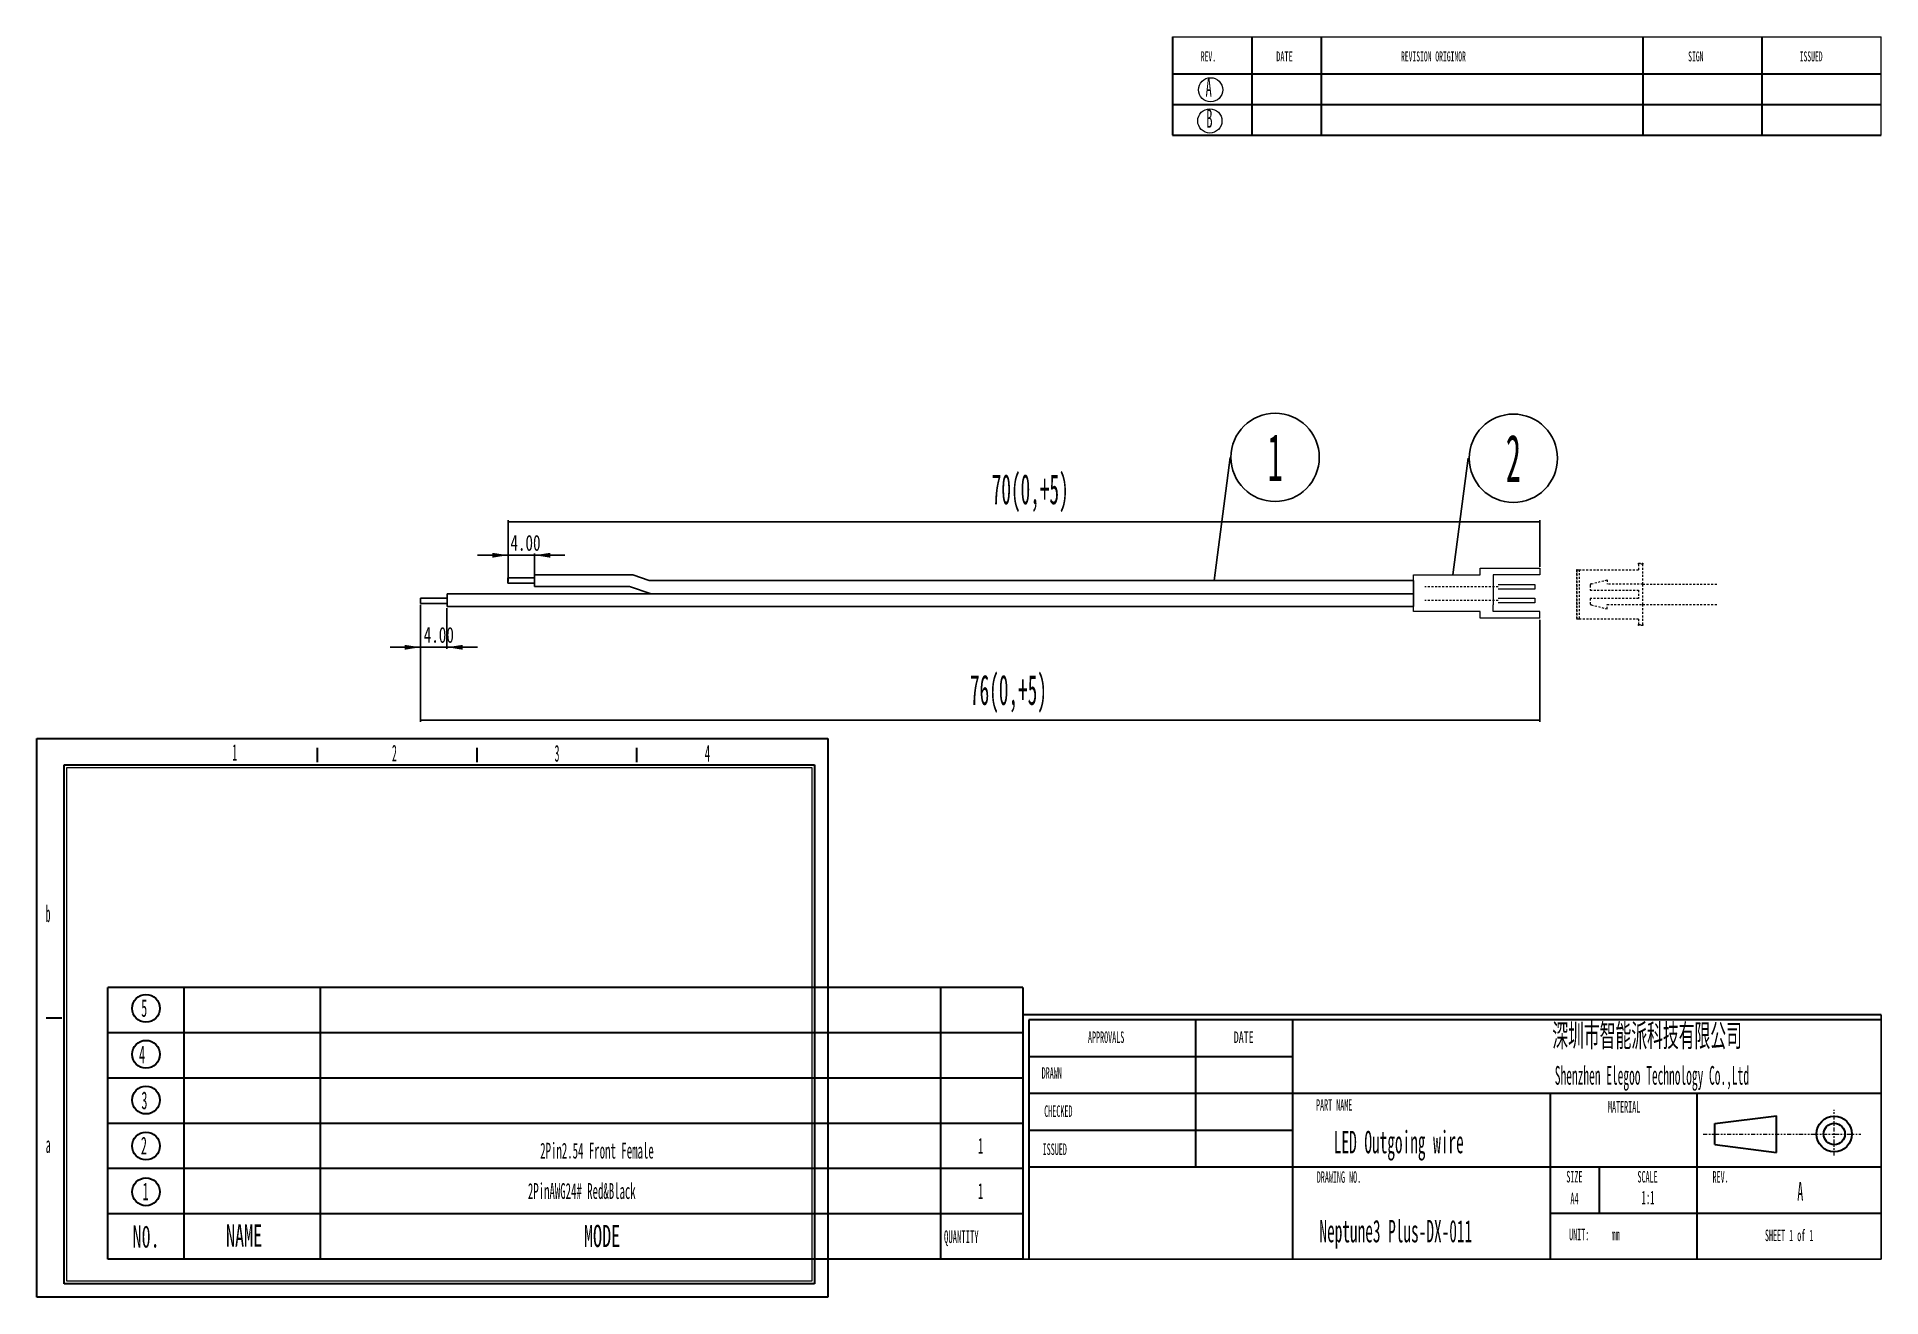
# Model space of a CAD drawing. Header units: millimetres. Extents: x 0 to 117, y 0 to 80.
import ezdxf
from ezdxf.enums import TextEntityAlignment as Align

# ---------------------------------------------------------------- set-up
doc = ezdxf.new("R2010")
doc.units = ezdxf.units.MM
for name, pattern in [('CENTERX2', [2.032, 1.27, -0.254, 0.254, -0.254]), ('HIDDEN', [0.1905, 0.127, -0.0635]), ('PHANTOM', [1.27, 0.635, -0.127, 0.127, -0.127, 0.127, -0.127])]:
    doc.linetypes.add(name, pattern=pattern)
for name, color, linetype, lineweight in [('SLD-0', 179, 'Continuous', 30), ('中心线层', 1, 'CENTERX2', 15), ('尺寸线层', 3, 'Continuous', 15), ('粗实线层', 179, 'Continuous', 30), ('虚线层', 6, 'HIDDEN', 15)]:
    doc.layers.add(name, color=color, linetype=linetype, lineweight=lineweight)
doc.layers.add('SLD-0_0', color=179, linetype='Continuous')
doc.styles.add('SLDTEXTSTYLE0', font='TXT', dxfattribs={"width": 0.469})
doc.styles.add('SLDTEXTSTYLE1', font='TXT', dxfattribs={"width": 0.63525})
doc.styles.add('SLDTEXTSTYLE10', font='TXT', dxfattribs={"width": 0.7})
doc.styles.add('SLDTEXTSTYLE2', font='TXT', dxfattribs={"width": 0.56, "bigfont": 'bigfont'})
doc.styles.add('SLDTEXTSTYLE3', font='TXT', dxfattribs={"width": 0.45})
doc.styles.add('SLDTEXTSTYLE4', font='TXT', dxfattribs={"width": 0.55055})
doc.styles.add('SLDTEXTSTYLE5', font='TXT', dxfattribs={"width": 0.49})
doc.styles.add('SLDTEXTSTYLE6', font='TXT', dxfattribs={"width": 0.434})
doc.styles.add('SLDTEXTSTYLE7', font='TXT', dxfattribs={"width": 0.6})
doc.styles.add('SLDTEXTSTYLE8', font='TXT', dxfattribs={"width": 0.5025})
doc.styles.add('SLDTEXTSTYLE9', font='TXT', dxfattribs={"width": 0.50025})
doc.dimstyles.new('SLDDIMSTYLE0', dxfattribs={"dimtxt": 1, "dimasz": 0.35, "dimexe": 0, "dimexo": 0.0625, "dimgap": 0.25, "dimtad": 2, "dimlfac": 2.38, "dimrnd": 1e-09, "dimzin": 4, "dimdsep": 46, "dimtxsty": 'SLDTEXTSTYLE0', "dimsah": 1, "dimcen": 0.09, "dimadec": 0, "dimazin": 1, "dimtfac": 1, "dimtdec": 3, "dimtmove": 0, "dimatfit": 0, "dimfxl": 0, "dimfrac": 2, "dimtolj": 1, "dimtzin": 12, "dimarcsym": 0})
doc.dimstyles.new('SLDDIMSTYLE1', dxfattribs={"dimtxt": 0.35, "dimasz": 0.35, "dimexe": 0, "dimexo": 0.0625, "dimgap": 0.0875, "dimtad": 2, "dimlfac": 2.38, "dimrnd": 1e-09, "dimzin": 12, "dimdsep": 46, "dimtxsty": 'SLDTEXTSTYLE0', "dimsah": 1, "dimcen": 0.09, "dimadec": 0, "dimazin": 3, "dimtfac": 1, "dimtdec": 3, "dimtofl": 0, "dimtmove": 0, "dimatfit": 3, "dimfxl": 0, "dimfrac": 2, "dimtolj": 1, "dimtzin": 12, "dimarcsym": 0})
doc.dimstyles.new('SLDDIMSTYLE2', dxfattribs={"dimtxt": 0.18, "dimasz": 0.35, "dimexe": 0, "dimexo": 0.0625, "dimgap": 0, "dimtad": 0, "dimtih": 1, "dimtoh": 1, "dimdec": 0, "dimrnd": 1e-09, "dimzin": 0, "dimdsep": 46, "dimtxsty": 'Standard', "dimsah": 1, "dimcen": 0.09, "dimadec": 0, "dimazin": 0, "dimtfac": 0.35, "dimtdec": 0, "dimtofl": 0, "dimtmove": 0, "dimatfit": 3, "dimfxl": 0, "dimfrac": 2, "dimtolj": 1, "dimtzin": 0, "dimarcsym": 0})

# ---------------------------------------------------------------- blocks, each defined once
blk = doc.blocks.new('明细栏_1')
at = {"layer": '粗实线层', "color": 7}
for p, q in [((144.46, 42.89), (0, 42.89)), ((0, 0), (0, 42.89)), ((12, 42.89), (12, 0)), ((33.51, 42.89), (33.51, 0)), ((131.49, 42.89), (131.49, 0)), ((144.46, 42.89), (144.46, 0)), ((144.46, 35.74), (0, 35.74)), ((144.46, 28.59), (0, 28.59)), ((144.46, 21.44), (0, 21.44)), ((0, 14.3), (0, 21.44)), ((144.46, 14.3), (0, 14.3)), ((144.46, 7.17), (0, 7.17)), ((144.46, 0), (0, 0))]:
    blk.add_line(p, q, dxfattribs=at)
for centre in [(6, 39.59), (6, 32.35), (6, 25.11), (6, 17.87), (6, 10.63)]:
    blk.add_circle(centre, 2.19, dxfattribs=at)
at = {"layer": '尺寸线层', "attachment_point": 1}
for s, insert, char_height, style in [('5', (5.24, 41.06), 2.8, 'SLDTEXTSTYLE8'), ('4', (4.9, 33.72), 2.8, 'SLDTEXTSTYLE8'), ('3', (5.27, 26.47), 2.8, 'SLDTEXTSTYLE8'), ('2', (5.2, 19.33), 2.8, 'SLDTEXTSTYLE8'), ('1', (5.48, 12.09), 2.8, 'SLDTEXTSTYLE8'), ('N0.', (3.88, 5.31), 3.5, 'SLDTEXTSTYLE7'), ('NAME', (18.64, 5.47), 3.5, 'SLDTEXTSTYLE7'), ('MODE', (75.17, 5.41), 3.5, 'SLDTEXTSTYLE7'), ('QUANTITY', (132.02, 4.54), 2, 'SLDTEXTSTYLE8')]:
    blk.add_mtext(s, dxfattribs=dict(at, insert=insert, char_height=char_height, style=style))
at = {"layer": '尺寸线层', "color": 7}
for tag in ['规格1', '数量1', '规格2', '规格3', '规格4_', '规格5', '数量2', '数量3', '数量4', '数量5_', '名称1', '名称2', '名称3', '名称4', '名称5']:
    blk.add_attdef(tag, (0, 0), '', height=1, dxfattribs=at)
blk = doc.blocks.new('ELEGOO标题栏_1')
at = {"layer": 'SLD-0', "color": 179, "linetype": 'Continuous'}
for p, q in [((133.85, 38.11), (0, 38.11)), ((0, 38.11), (0, 0)), ((133.85, 37.29), (0.96, 37.29)), ((0.96, 37.29), (0.96, 0)), ((26.95, 37.29), (26.95, 14.34)), ((42.07, 37.29), (42.07, 0)), ((42.07, 31.55), (0.96, 31.55)), ((133.85, 25.81), (0.96, 25.81)), ((82.22, 25.81), (82.22, 0)), ((105.17, 0), (105.17, 25.81)), ((107.93, 21.13), (117.56, 22.32)), ((107.93, 17.89), (107.93, 21.13)), ((117.56, 16.63), (117.56, 22.32)), ((42.07, 20.08), (0.96, 20.08)), ((107.93, 17.89), (117.56, 16.63)), ((133.85, 14.34), (0.96, 14.34)), ((89.87, 14.34), (89.87, 7.17)), ((82.22, 7.17), (133.85, 7.17))]:
    blk.add_line(p, q, dxfattribs=at)
for radius in [2.77, 1.67]:
    blk.add_circle((126.54, 19.51), radius, dxfattribs=at)
at = {"layer": 'SLD-0_0'}
for p in [(133.85, 38.11), (0, 0)]:
    blk.add_line(p, (133.85, 0), dxfattribs=at)
at = {"layer": '中心线层', "color": 1, "linetype": 'PHANTOM', "lineweight": 15}
for p, q in [((126.54, 16.16), (126.54, 23.3)), ((106.1, 19.51), (130.7, 19.51))]:
    blk.add_line(p, q, dxfattribs=at)
at = {"layer": 'SLD-0'}
for s, insert, char_height, attachment_point, style in [('APPROVALS', (13, 35.5), 1.793, 2, 'SLDTEXTSTYLE0'), ('DATE', (34.46, 35.5), 1.793, 2, 'SLDTEXTSTYLE1'), ('\\M+1905B圳\\M+18E73\\M+19271\\M+1945C\\M+19468\\M+189C8\\M+18B5A\\M+1974C\\M+18CC0\\M+18CF6\\M+18E69', (97.36, 36.73), 4, 2, 'SLDTEXTSTYLE2'), ('DRAWN', (4.52, 29.93), 1.793, 2, 'SLDTEXTSTYLE0'), ('Shenzhen Elegoo Technology Co.,Ltd', (98.11, 30.11), 2.9104, 2, 'SLDTEXTSTYLE3'), ('CHECKED', (5.55, 23.97), 1.793, 2, 'SLDTEXTSTYLE0'), ('PART NAME', (48.56, 24.94), 1.793, 2, 'SLDTEXTSTYLE0'), ('MATERIAL', (93.78, 24.64), 1.793, 2, 'SLDTEXTSTYLE0'), ('ISSUED', (4.99, 18.03), 1.793, 2, 'SLDTEXTSTYLE0'), ('DRAWING NO.', (49.31, 13.69), 1.7927, 2, 'SLDTEXTSTYLE0'), ('SIZE', (86.02, 13.75), 1.793, 2, 'SLDTEXTSTYLE0'), ('SCALE', (97.43, 13.74), 1.793, 2, 'SLDTEXTSTYLE0'), ('REV.', (108.82, 13.72), 1.793, 2, 'SLDTEXTSTYLE0'), ('A', (120.78, 12.04), 2.91, 1, 'SLDTEXTSTYLE0'), ('A4', (86.03, 10.34), 1.793, 2, 'SLDTEXTSTYLE0'), ('1:1', (97.51, 10.67), 2.117, 2, 'SLDTEXTSTYLE0'), ('UNIT:', (86.77, 4.73), 1.793, 2, 'SLDTEXTSTYLE0'), ('mm', (92.44, 4.74), 1.793, 2, 'SLDTEXTSTYLE0'), ('SHEET 1 of 1', (119.51, 4.6), 1.7927, 2, 'SLDTEXTSTYLE0')]:
    blk.add_mtext(s, dxfattribs=dict(at, insert=insert, char_height=char_height, attachment_point=attachment_point, style=style))
at = {"layer": '尺寸线层', "color": 179}
for tag in ['材质', '绘制者', '发布者', '发布日期', '绘图日期', '零件名称', '审核者', '审核日期', '图纸编号']:
    blk.add_attdef(tag, (0, 0), '', height=1, dxfattribs=at)
blk = doc.blocks.new('更新记录栏_1')
at = {"layer": 'SLD-0', "color": 7, "linetype": 'Continuous'}
for p, q in [((-110.52, 0), (-110.52, -15.3)), ((-98.13, 0), (-98.13, -15.3)), ((-87.3, 0), (-87.3, -15.3)), ((-110.52, -5.74), (0, -5.74)), ((-110.52, -10.52), (0, -10.52)), ((-110.52, -15.3), (0, -15.3))]:
    blk.add_line(p, q, dxfattribs=at)
at = {"layer": 'SLD-0', "color": 7}
for p, q in [((-37.16, 0), (-37.16, -15.3)), ((-18.58, 0), (-18.58, -15.3))]:
    blk.add_line(p, q, dxfattribs=at)
at = {"layer": 'SLD-0', "color": 2, "lineweight": 0}
for centre in [(-104.56, -8.25), (-104.68, -13.1)]:
    blk.add_circle(centre, 1.89, dxfattribs=at)
at = {"layer": '粗实线层', "color": 7, "lineweight": 15}
for p in [(-110.52, 0), (0, -15.3)]:
    blk.add_line(p, (0, 0), dxfattribs=at)
at = {"layer": 'SLD-0', "attachment_point": 1}
for s, insert, char_height, style in [('REV.', (-106.09, -2.27), 1.554, 'SLDTEXTSTYLE0'), ('DATE', (-94.32, -2.27), 1.554, 'SLDTEXTSTYLE4'), ('REVISION ORIGINOR', (-74.87, -2.27), 1.5536, 'SLDTEXTSTYLE0'), ('SIGN', (-30.09, -2.27), 1.554, 'SLDTEXTSTYLE0'), ('ISSUED', (-12.7, -2.27), 1.554, 'SLDTEXTSTYLE0'), ('A', (-105.34, -6.43), 2.9, 'SLDTEXTSTYLE5'), ('B', (-105.23, -11.28), 2.9, 'SLDTEXTSTYLE5')]:
    blk.add_mtext(s, dxfattribs=dict(at, insert=insert, char_height=char_height, style=style))
at = {"layer": '尺寸线层', "color": 7}
for tag in ['A版本更新内容_1', 'A版本更新内容_2', '标记A', '标记B', '发布者A', '发布者B', '日期A', '日期B']:
    blk.add_attdef(tag, (0, 0), '', height=1, dxfattribs=at)
blk = doc.blocks.new('图框_1')
at = {"layer": 'SLD-0', "color": 7}
for p, q in [((0, 207.38), (293.52, 207.38)), ((0, 0), (0, 207.38)), ((293.52, 207.38), (293.52, 0)), ((293.52, 0), (0, 0))]:
    blk.add_line(p, q, dxfattribs=at)
at = {"layer": 'SLD-0', "color": 7, "linetype": 'Continuous'}
for p, q in [((104.11, 198.49), (104.11, 203.88)), ((163.36, 198.49), (163.36, 203.88)), ((222.61, 198.49), (222.61, 203.88)), ((10.1, 4.94), (10.1, 197.5)), ((10.1, 197.5), (288.58, 197.5)), ((288.58, 197.5), (288.58, 4.94)), ((9.21, 103.56), (3.48, 103.56)), ((288.58, 4.94), (10.1, 4.94))]:
    blk.add_line(p, q, dxfattribs=at)
at = {"layer": 'SLD-0', "color": 7, "lineweight": 15}
for p, q in [((11.08, 5.93), (11.08, 196.52)), ((11.08, 196.52), (287.59, 196.52)), ((287.59, 196.52), (287.59, 5.93)), ((287.59, 5.93), (11.08, 5.93))]:
    blk.add_line(p, q, dxfattribs=at)
at = {"layer": 'SLD-0', "char_height": 6.17, "attachment_point": 1}
for s, insert, style in [('1', (72.52, 205.23), 'SLDTEXTSTYLE6'), ('2', (131.8, 204.98), 'SLDTEXTSTYLE6'), ('3', (192.12, 204.92), 'SLDTEXTSTYLE6'), ('4', (247.85, 204.92), 'SLDTEXTSTYLE5'), ('b', (3.24, 145.35), 'SLDTEXTSTYLE6'), ('a', (3.29, 59.68), 'SLDTEXTSTYLE6')]:
    blk.add_mtext(s, dxfattribs=dict(at, insert=insert, style=style))
blk = doc.blocks.new('图框1_1')
at = {"color": 7, "linetype": 'Continuous', "xscale": 0.4201680672268908, "yscale": 0.4201680672268908, "zscale": 0.4201680672268908}
blk.add_blockref('图框_1', (0, 0), dxfattribs=at)
blk = doc.blocks.new('_D')
at = {"layer": 'SLD-0_0'}
for p, q in [((24.25, 43.76), (24.25, 40.99)), ((25.93, 43.57), (25.93, 40.99)), ((24.25, 41.09), (22.33, 41.09)), ((24.25, 41.09), (25.93, 41.09)), ((25.93, 41.09), (27.86, 41.09))]:
    blk.add_line(p, q, dxfattribs=at)
for points in [[(24.25, 41.09), (23.25, 41.24), (23.25, 40.93)], [(25.93, 41.09), (26.93, 40.93), (26.93, 41.24)]]:
    blk.add_solid(points, dxfattribs=at)
at = {"layer": 'SLD-0_0', "insert": (24.46, 42.37), "char_height": 1, "attachment_point": 1, "style": 'SLDTEXTSTYLE10'}
blk.add_mtext('4.00', dxfattribs=at)
blk = doc.blocks.new('_D_1')
at = {"layer": 'SLD-0_0'}
for p, q in [((29.79, 46.91), (27.86, 46.91)), ((29.79, 45.59), (29.79, 47.01)), ((29.79, 46.91), (31.47, 46.91)), ((31.47, 45.59), (31.47, 47.01)), ((31.47, 46.91), (33.39, 46.91))]:
    blk.add_line(p, q, dxfattribs=at)
for points in [[(29.79, 46.91), (28.79, 47.06), (28.79, 46.75)], [(31.47, 46.91), (32.47, 46.75), (32.47, 47.06)]]:
    blk.add_solid(points, dxfattribs=at)
at = {"layer": 'SLD-0_0', "insert": (29.94, 48.19), "char_height": 1, "attachment_point": 1, "style": 'SLDTEXTSTYLE10'}
blk.add_mtext('4.00', dxfattribs=at)
blk = doc.blocks.new('_D_2')
at = {"layer": 'SLD-0_0'}
for p, q in [((24.25, 43.76), (24.25, 36.37)), ((95.03, 42.83), (95.03, 36.37)), ((24.25, 36.47), (95.03, 36.47))]:
    blk.add_line(p, q, dxfattribs=at)
for points in [[(24.25, 36.47), (24.6, 36.42), (24.6, 36.52)], [(95.03, 36.47), (94.68, 36.52), (94.68, 36.42)]]:
    blk.add_solid(points, dxfattribs=at)
blk = doc.blocks.new('_D_3')
at = {"layer": 'SLD-0_0'}
for p, q in [((29.79, 45.25), (29.79, 49.12)), ((95.03, 49.02), (29.79, 49.02)), ((95.03, 46.18), (95.03, 49.12))]:
    blk.add_line(p, q, dxfattribs=at)
for points in [[(29.79, 49.02), (30.14, 48.97), (30.14, 49.08)], [(95.03, 49.02), (94.68, 49.08), (94.68, 48.97)]]:
    blk.add_solid(points, dxfattribs=at)
blk = doc.blocks.new('SW_SYMBOL_C#_1')
at = {"layer": 'SLD-0_0', "color": 0}
blk.add_circle((80, 50), 80, dxfattribs=at)
at = {"layer": 'SLD-0_0', "color": 0, "insert": (80, 50), "char_height": 85.9, "attachment_point": 5, "style": 'SLDTEXTSTYLE0'}
blk.add_mtext('1', dxfattribs=at)
blk = doc.blocks.new('SW_NOTE_0')
at = {"layer": 'SLD-0_0', "color": 0, "xscale": 0.03490909090909091, "yscale": 0.03490909090909091, "zscale": 0.03490909090909091}
blk.add_blockref('SW_SYMBOL_C#_1', (0.05, -1.74), dxfattribs=at)
blk = doc.blocks.new('SW_SYMBOL_C#_2')
at = {"layer": 'SLD-0_0', "color": 0}
blk.add_circle((80, 50), 80, dxfattribs=at)
at = {"layer": 'SLD-0_0', "color": 0, "insert": (80, 50), "char_height": 85.9, "attachment_point": 5, "style": 'SLDTEXTSTYLE0'}
blk.add_mtext('2', dxfattribs=at)
blk = doc.blocks.new('SW_NOTE_1')
at = {"layer": 'SLD-0_0', "color": 0, "xscale": 0.03490909090909091, "yscale": 0.03490909090909091, "zscale": 0.03490909090909091}
blk.add_blockref('SW_SYMBOL_C#_2', (0.06, -1.75), dxfattribs=at)

msp = doc.modelspace()

# ---------------------------------------------------------------- linework, layer by layer
at = {"layer": 'SLD-0_0'}
for p, q in [((31.4659, 45.4878), (29.7852, 45.4878)), ((29.7852, 45.4878), (29.7852, 45.1458)), ((31.4659, 44.9397), (31.4659, 45.659)), ((31.4659, 45.659), (37.6821, 45.659)), ((31.4659, 45.1458), (31.4659, 45.4878)), ((37.6821, 45.659), (38.7067, 45.3042)), ((85.7488, 44.4604), (25.9342, 44.4604)), ((25.9342, 44.4604), (25.9342, 43.6656)), ((85.7488, 44.4604), (25.9342, 44.4604)), ((31.4659, 45.1458), (29.7852, 45.1458)), ((37.4609, 44.9397), (31.4659, 44.9397)), ((38.8451, 44.4604), (37.4609, 44.9397)), ((85.7488, 45.3042), (38.7067, 45.3042)), ((87.0431, 45.3042), (85.7488, 45.3042)), ((87.0431, 44.4604), (85.7488, 44.4604)), ((87.0431, 44.4604), (85.7488, 44.4604)), ((87.0431, 45.3042), (87.0431, 44.4604)), ((87.0431, 44.4604), (87.0431, 43.6656)), ((25.9342, 44.1917), (24.2535, 44.1917)), ((24.2535, 44.1917), (24.2535, 43.8611)), ((25.9342, 43.8611), (24.2535, 43.8611)), ((25.9342, 44.1917), (25.9342, 43.8611)), ((87.0431, 43.6656), (25.9342, 43.6656))]:
    msp.add_line(p, q, dxfattribs=at)
at = {"layer": 'SLD-0_0', "color": 8, "linetype": 'HIDDEN', "lineweight": 15}
for p, q in [((97.3441, 45.993), (97.3441, 42.8713)), ((97.398, 45.993), (97.3441, 45.993)), ((97.398, 42.8713), (97.398, 45.993)), ((97.398, 45.993), (97.5056, 45.993)), ((97.5056, 45.993), (97.5056, 42.8713)), ((97.5056, 45.993), (101.2731, 45.993)), ((101.2731, 46.3966), (101.5423, 46.3966)), ((101.2731, 46.3428), (101.2731, 46.3966)), ((101.2731, 46.3428), (101.2731, 45.993)), ((101.5423, 46.3428), (101.2731, 46.3428)), ((101.5423, 46.3966), (101.5423, 46.3428)), ((101.5423, 45.078), (101.5423, 46.3428)), ((98.2053, 44.9939), (98.2053, 44.7012)), ((98.2053, 44.7012), (101.2731, 44.7012)), ((98.2868, 45.0984), (99.2817, 45.3471)), ((99.2817, 45.3471), (99.2817, 45.078)), ((101.5423, 45.078), (99.2817, 45.078)), ((101.2731, 44.7012), (101.2731, 44.163)), ((101.5423, 43.7863), (101.5423, 45.078)), ((98.2053, 44.163), (98.2053, 43.8703)), ((101.2731, 44.163), (98.2053, 44.163)), ((98.2868, 43.7659), (99.2817, 43.5171)), ((99.2817, 43.5171), (99.2817, 43.7863)), ((99.2817, 43.7863), (101.5423, 43.7863)), ((101.5423, 42.5214), (101.5423, 43.7863)), ((97.398, 42.8713), (97.3441, 42.8713)), ((97.5056, 42.8713), (97.398, 42.8713)), ((101.2731, 42.8713), (97.5056, 42.8713)), ((101.2731, 42.8713), (101.2731, 42.5214)), ((101.2731, 42.5214), (101.5423, 42.5214)), ((101.2731, 42.4676), (101.2731, 42.5214)), ((101.5423, 42.4676), (101.2731, 42.4676)), ((101.5423, 42.5214), (101.5423, 42.4676))]:
    msp.add_line(p, q, dxfattribs=at)
for centre, start, end in [((98.3129, 44.9939), 104.036243, 180), ((98.3129, 43.8703), 180, 255.963757)]:
    msp.add_arc(centre, 0.1076, start, end, dxfattribs=at)
at = {"layer": '尺寸线层', "color": 7, "lineweight": 15}
for p, q in [((87.0431, 43.348), (87.0431, 45.659)), ((87.0431, 45.659), (91.2448, 45.659)), ((91.2448, 45.659), (91.2448, 46.0791)), ((91.2448, 46.0791), (95.0263, 46.0791)), ((95.0263, 45.659), (92.0851, 45.659)), ((92.0851, 45.659), (92.0851, 43.7731)), ((95.0263, 46.0791), (95.0263, 45.659)), ((92.3856, 45.0594), (94.7175, 45.0594)), ((94.7175, 44.7664), (92.3856, 44.7664)), ((94.7175, 45.0594), (94.7175, 44.7664)), ((91.2448, 43.348), (87.0431, 43.348)), ((91.2448, 42.9279), (91.2448, 43.348)), ((92.0851, 43.348), (92.0851, 43.7731)), ((95.0263, 43.348), (92.0851, 43.348)), ((92.3856, 44.1917), (94.7153, 44.1917)), ((94.7153, 43.8987), (92.3856, 43.8987)), ((94.7153, 44.1917), (94.7153, 43.8987)), ((95.0263, 42.9279), (95.0263, 43.348)), ((95.0263, 42.9279), (91.2448, 42.9279))]:
    msp.add_line(p, q, dxfattribs=at)
at = {"layer": '粗实线层', "color": 8, "linetype": 'HIDDEN', "lineweight": 15}
for p, q in [((101.5423, 45.078), (106.2279, 45.078)), ((101.5423, 43.7863), (106.2279, 43.7863))]:
    msp.add_line(p, q, dxfattribs=at)
at = {"layer": '虚线层', "color": 7, "lineweight": 15}
for p, q in [((92.3856, 44.9038), (87.7637, 44.9038)), ((92.3856, 44.0356), (87.7637, 44.0356))]:
    msp.add_line(p, q, dxfattribs=at)

# ---------------------------------------------------------------- block references
at = {"color": 7, "linetype": 'Continuous', "xscale": 0.4054583603924979, "yscale": 0.4054583603924979, "zscale": 0.4054583603924979}
for name, p in [('更新记录栏_1', (116.6061, 79.6795)), ('图框1_1', (0, 0))]:
    msp.add_blockref(name, p, dxfattribs=at)
at = {"color": 7, "linetype": 'Continuous'}
ref = msp.add_blockref('明细栏_1', (4.4942, 2.4024), dxfattribs=dict(at, xscale=0.4003997895315147, yscale=0.4003997895315147, zscale=0.4003997895315147))
ref.add_attrib('规格1', '2PinAWG24# Red&Black', dxfattribs={"layer": '尺寸线层', "color": 7, "height": 1.000999, "style": 'SLDTEXTSTYLE9', "width": 0.50025}).set_placement((31.0482, 5.9062), align=Align.BOTTOM_LEFT)
ref.add_attrib('数量1', '1', dxfattribs={"layer": '尺寸线层', "color": 7, "height": 1.001, "style": 'SLDTEXTSTYLE9', "width": 0.50025}).set_placement((59.4927, 5.9062), align=Align.BOTTOM_LEFT)
ref.add_attrib('数量2', '1', dxfattribs={"layer": '尺寸线层', "color": 7, "height": 1.001, "style": 'SLDTEXTSTYLE9', "width": 0.50025}).set_placement((59.4927, 8.7638), align=Align.BOTTOM_LEFT)
ref = msp.add_blockref('ELEGOO标题栏_1', (62.3349, 2.4024), dxfattribs=dict(at, xscale=0.4054583603924979, yscale=0.4054583603924979, zscale=0.4054583603924979))
ref.add_attrib('零件名称', 'LED Outgoing wire', dxfattribs={"layer": '尺寸线层', "color": 179, "height": 1.419104, "style": 'SLDTEXTSTYLE9', "width": 0.50025}).set_placement((82.0041, 8.6676), align=Align.BOTTOM_LEFT)
ref.add_attrib('图纸编号', 'Neptune3 Plus-DX-011', dxfattribs={"layer": '尺寸线层', "color": 179, "height": 1.419104, "style": 'SLDTEXTSTYLE9', "width": 0.50025}).set_placement((81.0922, 3.038), align=Align.BOTTOM_LEFT)
at = {"layer": 'SLD-0_0'}
for name, p in [('SW_NOTE_0', (75.4494, 53.0877)), ('SW_NOTE_1', (90.5017, 53.0412))]:
    msp.add_blockref(name, p, dxfattribs=at)

# ---------------------------------------------------------------- texts
at = {"layer": 'SLD-0_0', "attachment_point": 1}
for s, insert, char_height, style in [('70(0,+5)', (60.3738, 52.0337), 1.905, 'SLDTEXTSTYLE0'), ('76(0,+5)', (58.9969, 39.3477), 1.905, 'SLDTEXTSTYLE0'), ('2Pin2.54 Front Female', (31.823, 9.7602), 1, 'SLDTEXTSTYLE8')]:
    msp.add_mtext(s, dxfattribs=dict(at, insert=insert, char_height=char_height, style=style))

# ---------------------------------------------------------------- dimensions: what is measured, and where the dimension line sits
at = {"layer": 'SLD-0_0'}
for base, p1, p2, dimstyle, picture, middle in [((29.7852, 49.0216), (95.0263, 46.0791), (29.7852, 45.1458), 'SLDDIMSTYLE1', '_D_3', (63.8717, 49.0216)), ((31.4659, 46.9057), (29.7852, 45.4878), (31.4659, 45.4878), 'SLDDIMSTYLE0', '_D_1', (30.7186, 46.9057)), ((25.9342, 41.0853), (24.2535, 43.8611), (25.9342, 43.6656), 'SLDDIMSTYLE0', '_D', (25.2376, 41.0853)), ((95.0263, 36.4704), (24.2535, 43.8611), (95.0263, 42.9279), 'SLDDIMSTYLE1', '_D_2', (59.7676, 36.4704))]:
    dim = msp.add_linear_dim(base=base, p1=p1, p2=p2, dimstyle=dimstyle, dxfattribs=at)
    dim.commit()
    dim.dimension.update_dxf_attribs({"geometry": picture, "text_midpoint": middle, "dimtype": 160})

# ---------------------------------------------------------------- leaders
for points in [[(74.4465, 45.3042), (75.4494, 53.0877)], [(89.5327, 45.659), (90.5017, 53.0412)]]:
    msp.add_leader(points, dimstyle='SLDDIMSTYLE2', dxfattribs=at)

doc.saveas('drawing.dxf')
